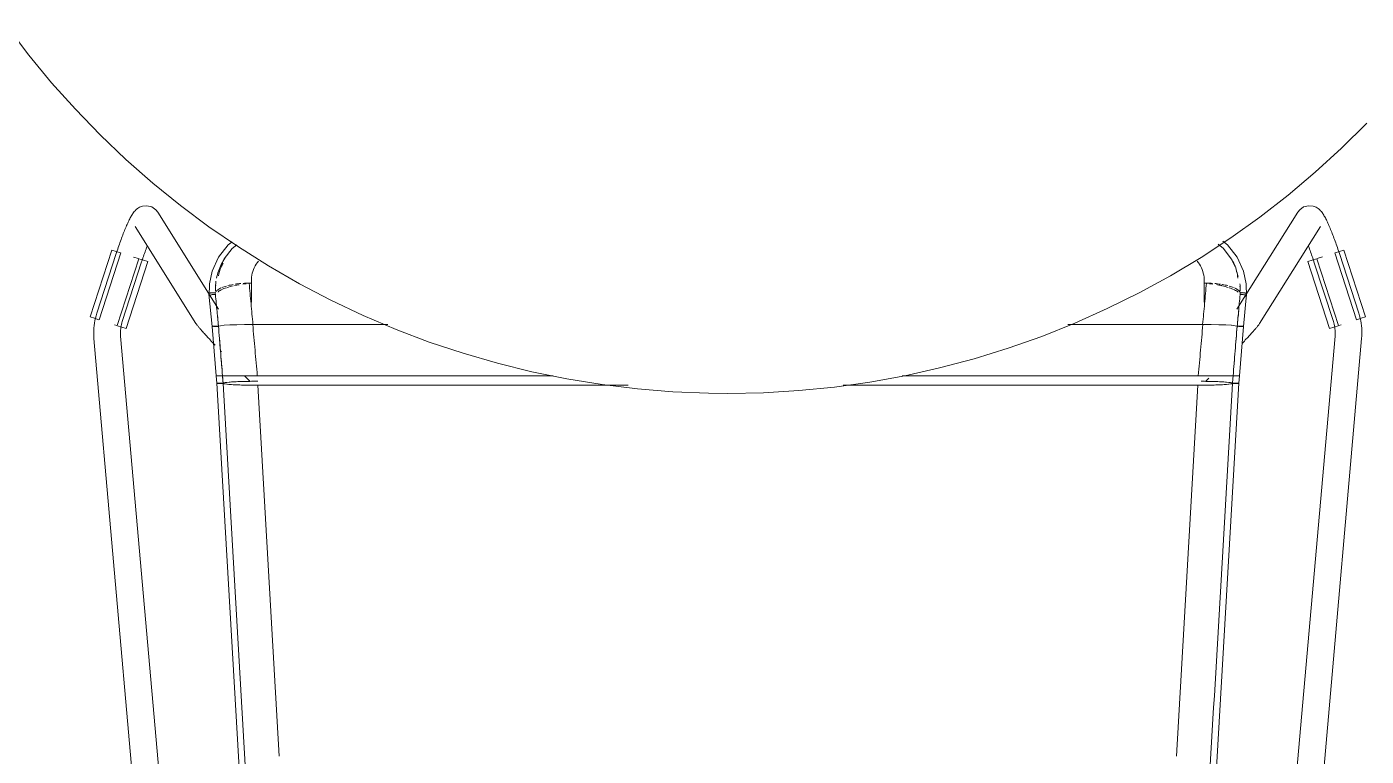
# Model space of a CAD drawing. Header units: millimetres. Extents: x 155927 to 317870, y -36033 to 97293.
# Drawn here: x 159434 to 160035, y 16877 to 17204 of the extents above; entities that cross this region are included whole.
import ezdxf

# ---------------------------------------------------------------- set-up
doc = ezdxf.new("R2010")
doc.units = ezdxf.units.MM
doc.header["$MEASUREMENT"] = 0
doc.layers.add('I-FURN', color=8, linetype='CONTINUOUS', lineweight=9)

msp = doc.modelspace()

# ---------------------------------------------------------------- linework, layer by layer
at = {"layer": 'I-FURN'}
for p, q in [((159425.23, 17204.28), (159434.9, 17191.54)), ((159434.9, 17191.54), (159445.08, 17179.19)), ((159445.08, 17179.19), (159455.74, 17167.26)), ((159455.74, 17167.26), (159466.86, 17155.76)), ((159466.86, 17155.76), (159478.44, 17144.72)), ((160024.2, 17149.75), (160035.57, 17161)), ((160012.38, 17138.96), (160024.2, 17149.75)), ((159478.44, 17144.72), (159490.45, 17134.16)), ((160000.15, 17128.65), (160012.38, 17138.96)), ((159490.45, 17134.16), (159502.88, 17124.08)), ((159987.51, 17118.84), (160000.15, 17128.65)), ((159481.06, 17119.74), (159480.83, 17119.34)), ((159481.31, 17120.13), (159481.06, 17119.74)), ((159481.56, 17120.52), (159481.31, 17120.13)), ((159481.84, 17120.91), (159481.56, 17120.52)), ((159482.15, 17121.31), (159481.84, 17120.91)), ((159482.52, 17121.74), (159482.15, 17121.31)), ((159482.99, 17122.21), (159482.52, 17121.74)), ((159483.61, 17122.73), (159482.99, 17122.21)), ((159484.53, 17123.29), (159483.61, 17122.73)), ((159485.91, 17123.81), (159484.53, 17123.29)), ((159487.88, 17123.99), (159485.91, 17123.81)), ((159490.11, 17123.4), (159487.88, 17123.99)), ((159491.84, 17122.18), (159490.11, 17123.4)), ((159491.84, 17122.18), (159492.73, 17121.05)), ((159520.04, 17077.47), (159492.73, 17121.05)), ((159502.88, 17124.08), (159515.7, 17114.5)), ((160004.52, 17121.05), (159977.22, 17077.47)), ((160005.41, 17122.18), (160004.52, 17121.05)), ((160005.41, 17122.18), (160007.15, 17123.4)), ((160007.15, 17123.4), (160009.37, 17123.99)), ((160009.37, 17123.99), (160011.35, 17123.81)), ((160011.35, 17123.81), (160012.73, 17123.29)), ((160012.73, 17123.29), (160013.64, 17122.73)), ((160013.64, 17122.73), (160014.27, 17122.21)), ((160014.27, 17122.21), (160014.74, 17121.74)), ((160014.74, 17121.74), (160015.1, 17121.31)), ((160015.1, 17121.31), (160015.42, 17120.91)), ((160015.42, 17120.91), (160015.69, 17120.52)), ((160015.69, 17120.52), (160015.95, 17120.13)), ((160015.95, 17120.13), (160016.19, 17119.74)), ((160016.19, 17119.74), (160016.43, 17119.34)), ((159478.25, 17113.92), (159478, 17113.33)), ((159478.49, 17114.5), (159478.25, 17113.92)), ((159478.73, 17115.06), (159478.49, 17114.5)), ((159478.97, 17115.61), (159478.73, 17115.06)), ((159479.21, 17116.14), (159478.97, 17115.61)), ((159479.45, 17116.65), (159479.21, 17116.14)), ((159479.68, 17117.14), (159479.45, 17116.65)), ((159479.91, 17117.61), (159479.68, 17117.14)), ((159480.14, 17118.07), (159479.91, 17117.61)), ((159480.37, 17118.51), (159480.14, 17118.07)), ((159480.6, 17118.93), (159480.37, 17118.51)), ((159480.83, 17119.34), (159480.6, 17118.93)), ((159482.57, 17114.68), (159509.87, 17071.1)), ((159515.7, 17114.5), (159528.89, 17105.45)), ((159974.49, 17109.55), (159987.51, 17118.84)), ((159987.39, 17071.1), (160014.69, 17114.68)), ((160016.43, 17119.34), (160016.66, 17118.93)), ((160016.66, 17118.93), (160016.89, 17118.51)), ((160016.89, 17118.51), (160017.12, 17118.07)), ((160017.12, 17118.07), (160017.35, 17117.61)), ((160017.35, 17117.61), (160017.58, 17117.14)), ((160017.58, 17117.14), (160017.81, 17116.65)), ((160017.81, 17116.65), (160018.04, 17116.14)), ((160018.04, 17116.14), (160018.28, 17115.61)), ((160018.28, 17115.61), (160018.52, 17115.06)), ((160018.52, 17115.06), (160018.77, 17114.5)), ((160018.77, 17114.5), (160019.01, 17113.92)), ((160019.01, 17113.92), (160019.26, 17113.33)), ((159475.98, 17108.07), (159475.72, 17107.36)), ((159476.23, 17108.77), (159475.98, 17108.07)), ((159476.49, 17109.45), (159476.23, 17108.77)), ((159476.74, 17110.13), (159476.49, 17109.45)), ((159476.99, 17110.8), (159476.74, 17110.13)), ((159477.25, 17111.45), (159476.99, 17110.8)), ((159477.5, 17112.09), (159477.25, 17111.45)), ((159477.75, 17112.72), (159477.5, 17112.09)), ((159478, 17113.33), (159477.75, 17112.72)), ((159526.11, 17107.78), (159524.36, 17106.38)), ((159961.1, 17100.78), (159974.49, 17109.55)), ((159970.79, 17108.06), (159972.9, 17106.38)), ((160019.26, 17113.33), (160019.51, 17112.72)), ((160019.51, 17112.72), (160019.76, 17112.09)), ((160019.76, 17112.09), (160020.01, 17111.45)), ((160020.01, 17111.45), (160020.26, 17110.8)), ((160020.26, 17110.8), (160020.52, 17110.13)), ((160020.52, 17110.13), (160020.77, 17109.45)), ((160020.77, 17109.45), (160021.03, 17108.77)), ((160021.03, 17108.77), (160021.28, 17108.07)), ((160021.28, 17108.07), (160021.53, 17107.36)), ((159462.36, 17074.08), (159472.05, 17104.08)), ((159474.08, 17102.53), (159465.36, 17075.71)), ((159466.41, 17072.77), (159476.1, 17102.78)), ((159472.05, 17104.08), (159474.01, 17103.45)), ((159474.01, 17103.45), (159475.98, 17102.82)), ((159474.22, 17102.99), (159474.08, 17102.53)), ((159474.47, 17103.72), (159474.22, 17102.99)), ((159474.72, 17104.46), (159474.47, 17103.72)), ((159474.96, 17105.19), (159474.72, 17104.46)), ((159475.22, 17105.92), (159474.96, 17105.19)), ((159475.47, 17106.65), (159475.22, 17105.92)), ((159475.72, 17107.36), (159475.47, 17106.65)), ((159486.52, 17101.9), (159486.29, 17101.22)), ((159486.75, 17102.57), (159486.52, 17101.9)), ((159486.99, 17103.23), (159486.75, 17102.57)), ((159487.23, 17103.89), (159486.99, 17103.23)), ((159487.46, 17104.54), (159487.23, 17103.89)), ((159487.7, 17105.17), (159487.46, 17104.54)), ((159487.93, 17105.8), (159487.7, 17105.17)), ((159524.36, 17106.38), (159520.02, 17100.85)), ((159526.1, 17104.72), (159522.6, 17100.14)), ((159528.17, 17106.45), (159526.1, 17104.72)), ((159528.89, 17105.45), (159542.43, 17096.93)), ((159968.77, 17106.72), (159971.16, 17104.72)), ((159971.16, 17104.72), (159974.66, 17100.14)), ((159972.9, 17106.38), (159977.23, 17100.85)), ((160009.33, 17105.8), (160009.56, 17105.17)), ((160009.56, 17105.17), (160009.79, 17104.54)), ((160009.79, 17104.54), (160010.03, 17103.89)), ((160010.03, 17103.89), (160010.27, 17103.23)), ((160010.27, 17103.23), (160010.5, 17102.57)), ((160010.5, 17102.57), (160010.74, 17101.9)), ((160010.74, 17101.9), (160010.97, 17101.22)), ((160021.16, 17102.78), (160030.85, 17072.77)), ((160021.28, 17102.82), (160023.25, 17103.45)), ((160021.53, 17107.36), (160021.79, 17106.65)), ((160021.79, 17106.65), (160022.04, 17105.92)), ((160022.04, 17105.92), (160022.29, 17105.19)), ((160022.29, 17105.19), (160022.54, 17104.46)), ((160022.54, 17104.46), (160022.79, 17103.72)), ((160022.79, 17103.72), (160023.03, 17102.99)), ((160023.03, 17102.99), (160023.18, 17102.53)), ((160031.89, 17075.72), (160023.18, 17102.53)), ((160023.25, 17103.45), (160025.2, 17104.08)), ((160025.2, 17104.08), (160034.89, 17074.08)), ((159484.16, 17100.17), (159474.48, 17070.17)), ((159476.78, 17072), (159485.49, 17098.82)), ((159478.52, 17068.86), (159488.21, 17098.87)), ((159484.07, 17100.21), (159481.76, 17100.95)), ((159484.28, 17100.14), (159486.26, 17099.5)), ((159485.6, 17099.15), (159485.49, 17098.82)), ((159485.82, 17099.84), (159485.6, 17099.15)), ((159486.05, 17100.53), (159485.82, 17099.84)), ((159486.29, 17101.22), (159486.05, 17100.53)), ((159486.26, 17099.5), (159488.21, 17098.87)), ((159520.02, 17100.85), (159517.12, 17094.54)), ((159522.6, 17100.14), (159520.69, 17096.46)), ((159542.43, 17096.93), (159556.3, 17088.95)), ((159947.38, 17092.55), (159961.1, 17100.78)), ((159974.66, 17100.14), (159976.57, 17096.46)), ((159977.23, 17100.85), (159980.13, 17094.54)), ((160009.05, 17098.87), (160011, 17099.5)), ((160009.05, 17098.87), (160018.74, 17068.86)), ((160010.97, 17101.22), (160011.2, 17100.53)), ((160011, 17099.5), (160012.97, 17100.14)), ((160011.2, 17100.53), (160011.43, 17099.84)), ((160011.43, 17099.84), (160011.66, 17099.15)), ((160011.66, 17099.15), (160011.77, 17098.82)), ((160011.77, 17098.82), (160020.48, 17072.01)), ((160022.78, 17070.17), (160013.09, 17100.17)), ((160015.67, 17101.01), (160013.19, 17100.21)), ((159517.12, 17094.54), (159515.91, 17088.89)), ((159534.76, 17090.46), (159534.76, 17080.7)), ((159933.34, 17084.88), (159947.38, 17092.55)), ((159962.49, 17080.7), (159962.49, 17090.46)), ((159980.13, 17094.54), (159981.35, 17088.89)), ((159517.12, 17069.83), (159515.7, 17084.32)), ((159515.91, 17088.89), (159515.82, 17083.43)), ((159533.77, 17089.21), (159534.82, 17089.21)), ((159556.3, 17088.95), (159570.48, 17081.54)), ((159919, 17077.78), (159933.34, 17084.88)), ((159962.44, 17089.21), (159963.49, 17089.21)), ((159980.14, 17069.83), (159981.56, 17084.32)), ((159981.35, 17088.89), (159981.44, 17083.43)), ((159570.48, 17081.54), (159584.94, 17074.71)), ((159904.4, 17071.26), (159919, 17077.78)), ((159464.32, 17073.45), (159462.36, 17074.08)), ((159464.5, 17072.4), (159464.3, 17071.27)), ((159466.29, 17072.81), (159464.32, 17073.45)), ((159464.74, 17073.51), (159464.5, 17072.4)), ((159465.03, 17074.62), (159464.74, 17073.51)), ((159465.36, 17075.71), (159465.03, 17074.62)), ((159476.41, 17070.71), (159476.58, 17071.35)), ((159476.58, 17071.35), (159476.77, 17071.98)), ((159476.77, 17071.98), (159476.78, 17072)), ((159584.94, 17074.71), (159599.67, 17068.45)), ((160020.48, 17072.01), (160020.67, 17071.38)), ((160020.67, 17071.38), (160020.84, 17070.74)), ((160032.94, 17073.45), (160030.97, 17072.81)), ((160031.91, 17075.67), (160031.89, 17075.72)), ((160032.24, 17074.58), (160031.91, 17075.67)), ((160032.52, 17073.47), (160032.24, 17074.58)), ((160032.76, 17072.35), (160032.52, 17073.47)), ((160032.96, 17071.23), (160032.76, 17072.35)), ((160034.89, 17074.08), (160032.94, 17073.45)), ((159463.98, 17067.86), (159463.97, 17066.72)), ((159463.97, 17066.72), (159464, 17065.58)), ((159464.04, 17069), (159463.98, 17067.86)), ((159464, 17065.58), (159464.07, 17064.44)), ((159464.15, 17070.14), (159464.04, 17069)), ((159464.3, 17071.27), (159464.15, 17070.14)), ((159474.38, 17070.2), (159473.22, 17070.58)), ((159476.57, 17069.49), (159474.59, 17070.13)), ((159475.97, 17066.77), (159475.98, 17067.43)), ((159475.99, 17066.11), (159475.97, 17066.77)), ((159475.98, 17067.43), (159476.01, 17068.09)), ((159476.03, 17065.44), (159475.99, 17066.11)), ((159476.01, 17068.09), (159476.07, 17068.75)), ((159513.31, 16641.1), (159476.03, 17065.45)), ((159476.07, 17068.75), (159476.16, 17069.41)), ((159476.16, 17069.41), (159476.27, 17070.06)), ((159476.27, 17070.06), (159476.41, 17070.71)), ((159478.52, 17068.86), (159476.57, 17069.49)), ((159509.87, 17071.1), (159510.09, 17070.77)), ((159510.09, 17070.77), (159510.27, 17070.52)), ((159510.27, 17070.52), (159510.44, 17070.29)), ((159510.44, 17070.29), (159510.62, 17070.07)), ((159510.62, 17070.07), (159510.8, 17069.84)), ((159510.8, 17069.84), (159510.99, 17069.61)), ((159510.99, 17069.61), (159511.19, 17069.37)), ((159511.19, 17069.37), (159511.4, 17069.12)), ((159511.4, 17069.12), (159511.63, 17068.85)), ((159511.63, 17068.85), (159511.87, 17068.57)), ((159511.87, 17068.57), (159512.13, 17068.28)), ((159512.13, 17068.28), (159512.41, 17067.97)), ((159512.41, 17067.97), (159512.69, 17067.65)), ((159512.69, 17067.65), (159512.99, 17067.31)), ((159512.99, 17067.31), (159513.31, 17066.96)), ((159513.31, 17066.96), (159513.64, 17066.6)), ((159513.64, 17066.6), (159513.98, 17066.22)), ((159513.98, 17066.22), (159514.34, 17065.83)), ((159514.34, 17065.83), (159514.71, 17065.43)), ((159514.71, 17065.43), (159515.09, 17065.01)), ((159517.12, 17069.83), (159517.19, 17069.86)), ((159517.19, 17069.86), (159517.12, 17069.83)), ((159518.95, 17047.63), (159517.12, 17069.83)), ((159517.12, 17069.83), (159517.18, 17069.81)), ((159517.19, 17069.81), (159517.12, 17069.83)), ((159517.18, 17069.81), (159517.37, 17069.78)), ((159517.38, 17069.88), (159517.19, 17069.86)), ((159517.38, 17069.78), (159517.19, 17069.81)), ((159517.37, 17069.78), (159517.66, 17069.76)), ((159517.67, 17069.9), (159517.38, 17069.88)), ((159517.38, 17069.88), (159517.68, 17069.9)), ((159517.67, 17069.76), (159517.38, 17069.78)), ((159518.06, 17069.92), (159517.67, 17069.9)), ((159517.68, 17069.9), (159518.06, 17069.92)), ((159518.05, 17069.74), (159518.5, 17069.73)), ((159518.5, 17069.73), (159518.05, 17069.74)), ((159518.51, 17069.93), (159518.06, 17069.92)), ((159518.06, 17069.92), (159518.52, 17069.93)), ((159518.5, 17069.73), (159518.99, 17069.73)), ((159518.99, 17069.73), (159518.5, 17069.73)), ((159519, 17069.93), (159518.51, 17069.93)), ((159518.52, 17069.93), (159519.01, 17069.93)), ((159518.99, 17069.73), (159519.35, 17069.73)), ((159519.35, 17069.73), (159518.99, 17069.73)), ((159519.5, 17069.93), (159519, 17069.93)), ((159519.01, 17069.93), (159519.5, 17069.93)), ((159519.49, 17069.73), (159519.96, 17069.74)), ((159519.96, 17069.74), (159519.49, 17069.73)), ((159519.97, 17069.92), (159519.5, 17069.93)), ((159519.5, 17069.93), (159519.97, 17069.92)), ((159519.97, 17069.92), (159520.86, 17070.12)), ((159520.86, 17070.12), (159519.97, 17069.92)), ((159522.6, 17070.3), (159520.86, 17070.12)), ((159520.86, 17070.12), (159522.58, 17070.29)), ((159525.08, 17070.45), (159522.6, 17070.3)), ((159522.6, 17070.29), (159525.03, 17070.44)), ((159525.07, 17070.45), (159528.11, 17070.56)), ((159528.18, 17070.56), (159525.08, 17070.45)), ((159528.17, 17070.56), (159531.61, 17070.63)), ((159531.61, 17070.63), (159528.18, 17070.56)), ((159535.47, 17070.66), (159531.71, 17070.64)), ((159531.71, 17070.63), (159535.35, 17070.66)), ((159596.02, 17070.66), (159535.47, 17070.66)), ((159535.47, 17070.66), (159596.02, 17070.66)), ((159599.67, 17068.45), (159614.63, 17062.79)), ((159874.45, 17059.99), (159889.54, 17065.32)), ((159889.54, 17065.32), (159904.4, 17071.26)), ((159961.79, 17070.66), (159901.3, 17070.66)), ((159901.3, 17070.66), (159961.79, 17070.66)), ((159965.55, 17070.64), (159961.79, 17070.66)), ((159961.91, 17070.66), (159965.55, 17070.63)), ((159965.64, 17070.63), (159969.08, 17070.56)), ((159969.08, 17070.56), (159965.65, 17070.63)), ((159972.18, 17070.45), (159969.08, 17070.56)), ((159969.15, 17070.56), (159972.18, 17070.45)), ((159974.66, 17070.3), (159972.18, 17070.45)), ((159972.22, 17070.44), (159974.66, 17070.29)), ((159976.4, 17070.12), (159974.66, 17070.3)), ((159974.68, 17070.29), (159976.4, 17070.12)), ((159976.4, 17070.12), (159977.28, 17069.92)), ((159977.29, 17069.92), (159976.4, 17070.12)), ((159977.28, 17069.92), (159977.75, 17069.93)), ((159977.76, 17069.93), (159977.29, 17069.92)), ((159977.3, 17069.74), (159977.77, 17069.73)), ((159977.77, 17069.73), (159977.3, 17069.74)), ((159977.75, 17069.93), (159978.25, 17069.93)), ((159978.25, 17069.93), (159977.76, 17069.93)), ((159978.75, 17069.93), (159978.25, 17069.93)), ((159978.25, 17069.93), (159978.74, 17069.93)), ((159978.27, 17069.73), (159978.76, 17069.73)), ((159978.76, 17069.73), (159978.27, 17069.73)), ((159978.31, 17047.63), (159980.13, 17069.83)), ((159978.74, 17069.93), (159979.19, 17069.92)), ((159979.2, 17069.92), (159978.75, 17069.93)), ((159978.76, 17069.73), (159979.21, 17069.74)), ((159979.21, 17069.74), (159978.76, 17069.73)), ((159979.19, 17069.92), (159979.58, 17069.9)), ((159979.58, 17069.9), (159979.2, 17069.92)), ((159979.21, 17069.74), (159979.59, 17069.76)), ((159979.59, 17069.76), (159979.21, 17069.74)), ((159979.88, 17069.88), (159979.58, 17069.9)), ((159979.58, 17069.9), (159979.87, 17069.88)), ((159979.59, 17069.76), (159979.88, 17069.78)), ((159979.88, 17069.78), (159979.59, 17069.76)), ((159980.07, 17069.86), (159979.88, 17069.88)), ((159979.88, 17069.78), (159980.07, 17069.81)), ((159980.07, 17069.81), (159979.88, 17069.78)), ((159980.06, 17069.86), (159980.13, 17069.83)), ((159980.14, 17069.83), (159980.07, 17069.86)), ((159980.07, 17069.81), (159980.14, 17069.83)), ((159980.13, 17069.83), (159980.07, 17069.81)), ((159982.55, 17065.43), (159982.17, 17065.01)), ((159982.92, 17065.83), (159982.55, 17065.43)), ((159983.27, 17066.22), (159982.92, 17065.83)), ((159983.62, 17066.6), (159983.27, 17066.22)), ((159983.95, 17066.96), (159983.62, 17066.6)), ((160021.22, 17065.45), (159983.93, 16640.94)), ((159984.26, 17067.31), (159983.95, 17066.96)), ((159984.56, 17067.65), (159984.26, 17067.31)), ((159984.85, 17067.97), (159984.56, 17067.65)), ((159985.12, 17068.28), (159984.85, 17067.97)), ((159985.38, 17068.57), (159985.12, 17068.28)), ((159985.62, 17068.85), (159985.38, 17068.57)), ((159985.85, 17069.12), (159985.62, 17068.85)), ((159986.07, 17069.37), (159985.85, 17069.12)), ((159986.27, 17069.61), (159986.07, 17069.37)), ((159986.46, 17069.84), (159986.27, 17069.61)), ((159986.64, 17070.07), (159986.46, 17069.84)), ((159986.81, 17070.29), (159986.64, 17070.07)), ((159986.99, 17070.52), (159986.81, 17070.29)), ((159987.17, 17070.77), (159986.99, 17070.52)), ((159987.39, 17071.1), (159987.17, 17070.77)), ((160020.69, 17069.49), (160018.74, 17068.86)), ((160022.66, 17070.13), (160020.69, 17069.49)), ((160020.84, 17070.74), (160020.98, 17070.09)), ((160020.98, 17070.09), (160021.09, 17069.44)), ((160021.09, 17069.44), (160021.18, 17068.78)), ((160021.18, 17068.78), (160021.24, 17068.12)), ((160021.27, 17066.14), (160021.23, 17065.47)), ((160021.23, 17065.47), (160021.23, 17065.44)), ((160021.24, 17068.12), (160021.28, 17067.46)), ((160021.29, 17066.8), (160021.27, 17066.14)), ((160021.28, 17067.46), (160021.29, 17066.8)), ((160024.04, 17070.58), (160022.88, 17070.2)), ((160033.11, 17070.1), (160032.96, 17071.23)), ((160033.21, 17068.96), (160033.11, 17070.1)), ((160033.18, 17064.39), (160033.26, 17065.53)), ((160033.27, 17067.82), (160033.21, 17068.96)), ((160033.26, 17065.53), (160033.29, 17066.68)), ((160033.29, 17066.68), (160033.27, 17067.82)), ((159464.07, 17064.44), (159464.08, 17064.39)), ((159464.08, 17064.4), (159503.03, 16621.07)), ((159515.09, 17065.01), (159515.48, 17064.59)), ((159515.48, 17064.59), (159515.88, 17064.15)), ((159515.88, 17064.15), (159516.29, 17063.71)), ((159516.29, 17063.71), (159516.72, 17063.25)), ((159516.72, 17063.25), (159517.15, 17062.79)), ((159517.15, 17062.79), (159517.59, 17062.32)), ((159517.59, 17062.32), (159518.04, 17061.84)), ((159518.04, 17061.84), (159518.49, 17061.36)), ((159614.63, 17062.79), (159629.81, 17057.74)), ((159859.17, 17055.26), (159874.45, 17059.99)), ((159980.11, 17062.79), (159979.67, 17062.32)), ((159980.54, 17063.25), (159980.11, 17062.79)), ((159980.96, 17063.71), (159980.54, 17063.25)), ((159981.37, 17064.15), (159980.96, 17063.71)), ((159981.78, 17064.59), (159981.37, 17064.15)), ((159982.17, 17065.01), (159981.78, 17064.59)), ((159994.23, 16621.07), (160033.18, 17064.4)), ((159520.85, 17058.87), (159521.34, 17058.37)), ((159629.81, 17057.74), (159645.18, 17053.29)), ((159645.18, 17053.29), (159660.71, 17049.46)), ((159843.71, 17051.15), (159859.17, 17055.26)), ((159518.95, 17047.63), (159519.22, 17044.27)), ((159519.02, 17047.63), (159518.95, 17047.63)), ((159518.95, 17047.63), (159519.02, 17047.63)), ((159519.01, 17047.63), (159518.95, 17047.63)), ((159518.95, 17047.63), (159519.01, 17047.63)), ((159519.2, 17047.63), (159519.01, 17047.63)), ((159519.01, 17047.63), (159519.2, 17047.63)), ((159519.21, 17047.63), (159519.02, 17047.63)), ((159519.02, 17047.63), (159519.21, 17047.63)), ((159519.33, 17047.63), (159519.2, 17047.63)), ((159519.2, 17047.63), (159519.33, 17047.63)), ((159519.33, 17047.63), (159519.21, 17047.63)), ((159519.21, 17047.63), (159519.33, 17047.63)), ((159519.88, 17047.64), (159519.49, 17047.64)), ((159519.5, 17047.64), (159519.88, 17047.64)), ((159519.89, 17047.62), (159519.5, 17047.62)), ((159519.5, 17047.62), (159519.88, 17047.62)), ((159519.88, 17047.64), (159520.33, 17047.64)), ((159520.33, 17047.64), (159519.88, 17047.64)), ((159519.88, 17047.62), (159520.33, 17047.62)), ((159520.34, 17047.62), (159519.89, 17047.62)), ((159520.33, 17047.64), (159520.82, 17047.64)), ((159520.82, 17047.64), (159520.33, 17047.64)), ((159520.33, 17047.62), (159520.83, 17047.62)), ((159520.83, 17047.62), (159520.34, 17047.62)), ((159520.82, 17047.64), (159521.32, 17047.64)), ((159521.32, 17047.64), (159520.82, 17047.64)), ((159521.32, 17047.62), (159520.83, 17047.62)), ((159520.83, 17047.62), (159521.32, 17047.62)), ((159521.32, 17047.64), (159521.79, 17047.64)), ((159521.79, 17047.64), (159521.32, 17047.64)), ((159521.79, 17047.62), (159521.32, 17047.62)), ((159521.32, 17047.62), (159521.79, 17047.62)), ((159521.79, 17047.64), (159522.68, 17047.65)), ((159522.67, 17047.65), (159521.79, 17047.64)), ((159524.42, 17047.67), (159522.67, 17047.65)), ((159522.68, 17047.65), (159524.42, 17047.67)), ((159524.44, 17047.59), (159522.69, 17047.61)), ((159522.69, 17047.61), (159524.44, 17047.59)), ((159526.92, 17047.68), (159524.42, 17047.67)), ((159524.43, 17047.67), (159526.92, 17047.68)), ((159526.94, 17047.58), (159524.44, 17047.59)), ((159524.44, 17047.59), (159526.94, 17047.58)), ((159530.06, 17047.69), (159526.92, 17047.68)), ((159526.93, 17047.68), (159530.06, 17047.69)), ((159530.06, 17047.69), (159533.62, 17047.69)), ((159533.62, 17047.69), (159530.06, 17047.69)), ((159530.06, 17047.57), (159533.62, 17047.57)), ((159533.62, 17047.57), (159530.07, 17047.57)), ((159531.62, 17047.69), (159534.19, 17045.02)), ((159537.41, 17047.69), (159533.62, 17047.69)), ((159533.63, 17047.69), (159537.41, 17047.69)), ((159537.41, 17047.69), (159670.24, 17047.69)), ((159670.24, 17047.69), (159537.41, 17047.69)), ((159660.71, 17049.46), (159676.39, 17046.26)), ((159812.36, 17044.79), (159828.1, 17047.65)), ((159826.85, 17047.69), (159959.84, 17047.69)), ((159959.84, 17047.69), (159826.85, 17047.69)), ((159828.1, 17047.65), (159843.71, 17051.15)), ((159959.84, 17047.69), (159963.63, 17047.69)), ((159963.63, 17047.69), (159959.84, 17047.69)), ((159963.63, 17047.57), (159959.86, 17047.57)), ((159959.86, 17047.57), (159963.64, 17047.57)), ((159963.63, 17047.69), (159967.2, 17047.69)), ((159967.2, 17047.69), (159963.63, 17047.69)), ((159970.31, 17047.58), (159967.19, 17047.57)), ((159967.19, 17047.57), (159970.32, 17047.58)), ((159967.2, 17047.69), (159970.33, 17047.68)), ((159970.33, 17047.68), (159967.2, 17047.69)), ((159972.81, 17047.59), (159970.31, 17047.58)), ((159970.32, 17047.58), (159972.82, 17047.59)), ((159970.44, 17047.68), (159972.83, 17047.67)), ((159972.84, 17047.67), (159970.44, 17047.68)), ((159974.56, 17047.61), (159972.81, 17047.59)), ((159972.82, 17047.59), (159974.57, 17047.61)), ((159972.84, 17047.67), (159974.58, 17047.65)), ((159974.58, 17047.65), (159972.84, 17047.67)), ((159974.58, 17047.65), (159975.47, 17047.64)), ((159975.47, 17047.64), (159974.58, 17047.65)), ((159975.93, 17047.62), (159975.46, 17047.62)), ((159975.46, 17047.62), (159975.93, 17047.62)), ((159975.47, 17047.64), (159975.94, 17047.64)), ((159975.94, 17047.64), (159975.47, 17047.64)), ((159976.43, 17047.62), (159975.93, 17047.62)), ((159975.93, 17047.62), (159976.43, 17047.62)), ((159975.94, 17047.64), (159976.43, 17047.64)), ((159976.44, 17047.64), (159975.94, 17047.64)), ((159976.43, 17047.64), (159976.93, 17047.64)), ((159976.92, 17047.62), (159976.43, 17047.62)), ((159976.43, 17047.62), (159976.92, 17047.62)), ((159976.93, 17047.64), (159976.44, 17047.64)), ((159977.37, 17047.62), (159976.92, 17047.62)), ((159976.92, 17047.62), (159977.37, 17047.62)), ((159976.93, 17047.64), (159977.38, 17047.64)), ((159977.38, 17047.64), (159976.93, 17047.64)), ((159977.75, 17047.62), (159977.37, 17047.62)), ((159977.37, 17047.62), (159977.76, 17047.62)), ((159977.38, 17047.64), (159977.76, 17047.64)), ((159977.76, 17047.64), (159977.38, 17047.64)), ((159977.76, 17047.64), (159978.05, 17047.63)), ((159978.06, 17047.63), (159977.76, 17047.64)), ((159978.3, 17047.63), (159978.04, 17044.27)), ((159978.24, 17047.63), (159978.3, 17047.63)), ((159978.3, 17047.63), (159978.24, 17047.63)), ((159978.24, 17047.63), (159978.31, 17047.63)), ((159978.31, 17047.63), (159978.24, 17047.63)), ((159519.29, 17044.3), (159519.22, 17044.27)), ((159538.51, 16712.36), (159519.22, 17044.27)), ((159519.22, 17044.27), (159519.29, 17044.24)), ((159519.48, 17044.33), (159519.29, 17044.3)), ((159519.29, 17044.24), (159519.48, 17044.22)), ((159519.78, 17044.35), (159519.48, 17044.33)), ((159519.48, 17044.22), (159519.77, 17044.19)), ((159519.77, 17044.19), (159520.15, 17044.18)), ((159520.16, 17044.37), (159519.78, 17044.35)), ((159520.15, 17044.18), (159520.6, 17044.17)), ((159520.61, 17044.38), (159520.16, 17044.37)), ((159520.6, 17044.17), (159521.09, 17044.16)), ((159521.1, 17044.38), (159520.61, 17044.38)), ((159521.09, 17044.16), (159521.59, 17044.16)), ((159521.6, 17044.38), (159521.1, 17044.38)), ((159521.59, 17044.16), (159522.06, 17044.17)), ((159522.07, 17044.37), (159521.6, 17044.38)), ((159522.06, 17044.17), (159522.95, 17043.96)), ((159522.97, 17044.58), (159522.07, 17044.37)), ((159522.95, 17043.96), (159524.7, 17043.77)), ((159524.72, 17044.77), (159522.97, 17044.58)), ((159524.7, 17043.77), (159527.2, 17043.6)), ((159527.21, 17044.94), (159524.72, 17044.77)), ((159527.2, 17043.6), (159530.33, 17043.48)), ((159530.33, 17045.06), (159527.21, 17044.94)), ((159533.88, 17045.14), (159530.33, 17045.06)), ((159530.33, 17043.48), (159533.89, 17043.4)), ((159537.57, 17045.17), (159533.88, 17045.14)), ((159533.89, 17043.4), (159537.68, 17043.38)), ((159537.68, 17043.38), (159703.95, 17043.38)), ((159703.95, 17043.38), (159537.68, 17043.38)), ((159676.39, 17046.26), (159692.18, 17043.68)), ((159692.18, 17043.68), (159708.06, 17041.74)), ((159708.06, 17041.74), (159724.01, 17040.44)), ((159780.59, 17040.96), (159796.51, 17042.56)), ((159796.51, 17042.56), (159812.36, 17044.79)), ((159800.48, 17043.38), (159959.58, 17043.38)), ((159959.58, 17043.38), (159800.48, 17043.38)), ((159958.75, 16712.36), (159978.03, 17044.27)), ((159959.58, 17043.38), (159963.36, 17043.4)), ((159963.37, 17045.14), (159961.12, 17045.16)), ((159963.07, 17045.02), (159964.54, 17046.55)), ((159963.36, 17043.4), (159966.93, 17043.48)), ((159966.92, 17045.06), (159963.37, 17045.14)), ((159970.04, 17044.94), (159966.92, 17045.06)), ((159966.93, 17043.48), (159970.06, 17043.6)), ((159972.54, 17044.77), (159970.04, 17044.94)), ((159970.06, 17043.6), (159972.56, 17043.77)), ((159974.29, 17044.58), (159972.54, 17044.77)), ((159972.56, 17043.77), (159974.31, 17043.96)), ((159975.19, 17044.37), (159974.29, 17044.58)), ((159974.31, 17043.96), (159975.2, 17044.17)), ((159975.66, 17044.38), (159975.19, 17044.37)), ((159975.2, 17044.17), (159975.67, 17044.16)), ((159976.16, 17044.38), (159975.66, 17044.38)), ((159975.67, 17044.16), (159976.16, 17044.16)), ((159976.65, 17044.38), (159976.16, 17044.38)), ((159976.16, 17044.16), (159976.65, 17044.17)), ((159977.1, 17044.37), (159976.65, 17044.38)), ((159976.65, 17044.17), (159977.11, 17044.18)), ((159977.48, 17044.35), (159977.1, 17044.37)), ((159977.11, 17044.18), (159977.49, 17044.19)), ((159977.78, 17044.33), (159977.48, 17044.35)), ((159977.49, 17044.19), (159977.78, 17044.22)), ((159977.96, 17044.3), (159977.78, 17044.33)), ((159977.78, 17044.22), (159977.97, 17044.24)), ((159978.03, 17044.27), (159977.96, 17044.3)), ((159977.97, 17044.24), (159978.03, 17044.27)), ((159724.01, 17040.44), (159739.99, 17039.77)), ((159739.99, 17039.77), (159748.63, 17039.68)), ((159748.63, 17039.68), (159764.62, 17040)), ((159764.62, 17040), (159780.59, 17040.96))]:
    msp.add_line(p, q, dxfattribs=at)
for points, knots in [([(159519.11, 17091.45), (159519.55, 17093.57), (159520.56, 17096.65), (159522.2, 17099.42), (159522.79, 17100.28)], [0.1763318, 0.1763318, 0.1763318, 0.1763318, 0.3333333, 0.408557, 0.408557, 0.408557, 0.408557]), ([(159522.07, 17098.22), (159521.73, 17097.63), (159520.7, 17095.78), (159520.21, 17093.8), (159519.98, 17092.43)], [0.6175454, 0.6175454, 0.6175454, 0.6175454, 0.6666667, 0.7702374, 0.7702374, 0.7702374, 0.7702374]), ([(159534.82, 17089.21), (159534.6, 17091.6), (159535.23, 17095.2), (159537.16, 17098.2), (159537.93, 17099.1)], [0, 0, 0, 0, 0.3333333, 0.5, 0.5, 0.5, 0.5]), ([(159959.33, 17099.1), (159960.09, 17098.2), (159962.02, 17095.2), (159962.65, 17091.6), (159962.44, 17089.21)], [0.5, 0.5, 0.5, 0.5, 0.6666667, 1, 1, 1, 1]), ([(159974.65, 17100.12), (159975.17, 17099.3), (159976.75, 17096.58), (159977.35, 17093.59), (159977.63, 17091.49)], [-0.4024189, -0.4024189, -0.4024189, -0.4024189, -0.3333333, -0.1789981, -0.1789981, -0.1789981, -0.1789981]), ([(159515.75, 17084.47), (159515.76, 17084.49), (159515.81, 17084.54), (159515.91, 17084.61), (159516, 17084.66), (159516.04, 17084.68)], [0.55555556, 0.55555556, 0.55555556, 0.55555556, 0.58333333, 0.61805556, 0.64688124, 0.64688124, 0.64688124, 0.64688124]), ([(159518.64, 17084.15), (159518.41, 17084.16), (159517.93, 17084.15), (159517.18, 17084.06), (159516.51, 17083.91), (159516.08, 17083.74), (159515.92, 17083.62), (159515.88, 17083.57)], [-1, -1, -1, -1, -0.90625, -0.8125, -0.71875, -0.625, -0.5625, -0.5625, -0.5625, -0.5625]), ([(159516.13, 17084.72), (159516.22, 17084.75), (159516.46, 17084.83), (159516.83, 17084.89), (159517.18, 17084.93), (159517.56, 17084.95), (159518, 17084.94), (159518.36, 17084.9), (159518.53, 17084.88)], [0.6666667, 0.6666667, 0.6666667, 0.6666667, 0.7222222, 0.7916667, 0.8263889, 0.8611111, 0.9305556, 1, 1, 1, 1]), ([(159970.46, 17088.05), (159970.31, 17088.08), (159969.52, 17088.25), (159968.7, 17088.42), (159968.02, 17088.55)], [-0.3546269, -0.3546269, -0.3546269, -0.3546269, -0.3333333, -0.2414396, -0.2414396, -0.2414396, -0.2414396]), ([(159970.44, 17088.65), (159970.52, 17088.64), (159971.45, 17088.48), (159972.34, 17088.3), (159973.08, 17088.11)], [0.3207008, 0.3207008, 0.3207008, 0.3207008, 0.3333333, 0.4604968, 0.4604968, 0.4604968, 0.4604968]), ([(159978.72, 17084.88), (159978.86, 17084.9), (159979.15, 17084.93), (159979.57, 17084.95), (159979.95, 17084.94), (159980.24, 17084.91), (159980.51, 17084.88), (159980.76, 17084.83), (159980.98, 17084.77), (159981.08, 17084.73), (159981.13, 17084.72)], [0, 0, 0, 0, 0.0555556, 0.1111111, 0.1666667, 0.1944444, 0.2222222, 0.2777778, 0.3055556, 0.3333333, 0.3333333, 0.3333333, 0.3333333]), ([(159981.22, 17084.68), (159981.27, 17084.65), (159981.39, 17084.59), (159981.48, 17084.52), (159981.51, 17084.47)], [0.35311221, 0.35311221, 0.35311221, 0.35311221, 0.38888889, 0.44444444, 0.44444444, 0.44444444, 0.44444444]), ([(159519.22, 17044.27), (159519.22, 17044.29), (159519.36, 17044.32), (159519.76, 17044.35), (159520.14, 17044.37), (159520.6, 17044.38), (159521.1, 17044.38), (159521.6, 17044.38), (159521.92, 17044.37), (159522.06, 17044.37)], [-0.5, -0.5, -0.5, -0.5, -0.375, -0.3125, -0.25, -0.1875, -0.125, -0.0625, 0, 0, 0, 0]), ([(159522.06, 17044.17), (159521.83, 17044.17), (159521.34, 17044.16), (159520.71, 17044.16), (159520.25, 17044.17), (159519.83, 17044.19), (159519.38, 17044.22), (159519.22, 17044.25), (159519.22, 17044.27)], [-1, -1, -1, -1, -0.90625, -0.8125, -0.765625, -0.71875, -0.625, -0.501507, -0.501507, -0.501507, -0.501507]), ([(159522.06, 17044.37), (159522.35, 17044.51), (159523.75, 17044.72), (159527.1, 17044.94), (159530.25, 17045.07), (159533.81, 17045.15), (159536.32, 17045.16), (159537.57, 17045.17)], [-1, -1, -1, -1, -0.6666667, -0.5, -0.3333333, -0.1666667, -0.003964, -0.003964, -0.003964, -0.003964]), ([(159537.68, 17043.38), (159536.4, 17043.38), (159533.85, 17043.4), (159530.25, 17043.47), (159527.08, 17043.6), (159523.72, 17043.82), (159522.33, 17044.03), (159522.06, 17044.17)], [-1, -1, -1, -1, -0.833333, -0.666667, -0.5, -0.333333, 0, 0, 0, 0]), ([(159975.2, 17044.17), (159974.92, 17044.03), (159973.53, 17043.82), (159970.18, 17043.6), (159967.01, 17043.47), (159963.4, 17043.4), (159960.86, 17043.38), (159959.58, 17043.38)], [-1, -1, -1, -1, -0.666667, -0.5, -0.333333, -0.166667, 0, 0, 0, 0]), ([(159961.12, 17045.16), (159963.14, 17045.15), (159966.37, 17045.09), (159970.16, 17044.94), (159973.51, 17044.72), (159974.9, 17044.51), (159975.19, 17044.37)], [-0.9335619, -0.9335619, -0.9335619, -0.9335619, -0.6666667, -0.5, -0.3333333, 0, 0, 0, 0]), ([(159978.04, 17044.27), (159978.04, 17044.25), (159977.9, 17044.22), (159977.51, 17044.19), (159977.12, 17044.18), (159976.67, 17044.16), (159976.17, 17044.16), (159975.67, 17044.16), (159975.35, 17044.17), (159975.2, 17044.17)], [-0.498493, -0.498493, -0.498493, -0.498493, -0.375, -0.3125, -0.25, -0.1875, -0.125, -0.0625, 0, 0, 0, 0])]:
    msp.add_open_spline(points, degree=3, knots=knots, dxfattribs=at)
for points in [[(159518.57, 17086.42), (159518.58, 17087.68), (159518.68, 17088.93), (159518.86, 17090.17)], [(159534.82, 17089.21), (159534.77, 17089.72), (159534.75, 17090.23), (159534.76, 17090.74)], [(159962.49, 17090.73), (159962.5, 17090.23), (159962.48, 17089.72), (159962.44, 17089.21)], [(159977.75, 17092.13), (159977.55, 17092.85), (159977.32, 17093.57), (159977.05, 17094.28)], [(159518.53, 17084.88), (159518.67, 17085.25), (159518.93, 17085.61), (159519.32, 17085.95)], [(159519.97, 17069.92), (159519.73, 17072.45), (159519.25, 17077.48), (159518.77, 17082.44), (159518.53, 17084.88)], [(159518.76, 17088.39), (159518.66, 17087.5), (159518.64, 17086.61), (159518.64, 17085.7)], [(159519.39, 17086.01), (159519.82, 17086.37), (159520.39, 17086.72), (159521.08, 17087.05)], [(159521.12, 17086.19), (159520.48, 17085.88), (159520.09, 17085.56), (159519.76, 17085.24)], [(159523.54, 17087.16), (159522.73, 17086.89), (159521.92, 17086.6), (159521.36, 17086.31)], [(159521.53, 17087.25), (159522.12, 17087.49), (159522.78, 17087.73), (159523.52, 17087.93)], [(159526.58, 17088), (159525.66, 17087.78), (159524.72, 17087.55), (159523.87, 17087.3)], [(159524.19, 17088.11), (159524.93, 17088.3), (159525.73, 17088.46), (159526.57, 17088.61)], [(159529.25, 17088.53), (159528.56, 17088.42), (159527.91, 17088.28), (159527.24, 17088.15)], [(159527.42, 17088.75), (159528.27, 17088.87), (159529.14, 17088.99), (159530.06, 17089.05)], [(159532.36, 17088.98), (159531.88, 17088.92), (159531.41, 17088.86), (159530.95, 17088.79)], [(159530.99, 17089.11), (159531.9, 17089.17), (159532.82, 17089.2), (159533.77, 17089.21)], [(159535.47, 17070.66), (159535.16, 17073.8), (159534.57, 17080.04), (159534.03, 17086.19), (159533.77, 17089.21)], [(159961.79, 17070.66), (159962.09, 17073.8), (159962.68, 17080.04), (159963.23, 17086.19), (159963.49, 17089.21)], [(159963.49, 17089.21), (159964.44, 17089.2), (159965.37, 17089.17), (159966.28, 17089.11)], [(159966.32, 17088.8), (159965.85, 17088.86), (159965.37, 17088.92), (159964.9, 17088.96)], [(159967.21, 17089.05), (159968.11, 17088.97), (159968.99, 17088.87), (159969.84, 17088.74)], [(159973.27, 17087.3), (159972.47, 17087.55), (159971.59, 17087.78), (159970.67, 17087.99)], [(159975.89, 17086.31), (159975.26, 17086.6), (159974.52, 17086.88), (159973.7, 17087.14)], [(159973.74, 17087.93), (159974.47, 17087.72), (159975.11, 17087.49), (159975.71, 17087.24)], [(159977.71, 17085.23), (159977.3, 17085.56), (159976.78, 17085.88), (159976.14, 17086.19)], [(159976.17, 17087.05), (159976.87, 17086.72), (159978.01, 17086.02), (159978.58, 17085.27), (159978.72, 17084.88)], [(159977.29, 17069.92), (159977.53, 17072.45), (159978, 17077.48), (159978.48, 17082.44), (159978.72, 17084.88)], [(159978.54, 17088.87), (159978.63, 17088.06), (159978.64, 17087.24), (159978.64, 17086.41)], [(159978.68, 17085.71), (159978.67, 17086.36), (159978.63, 17087.01), (159978.57, 17087.66)], [(159981.37, 17083.57), (159981.33, 17083.62), (159981.21, 17083.71), (159980.91, 17083.85), (159980.53, 17083.96), (159980.07, 17084.06), (159979.58, 17084.12), (159979.08, 17084.15), (159978.77, 17084.15), (159978.62, 17084.15)], [(159519.94, 17069.92), (159519.74, 17071.93), (159519.54, 17073.93), (159519.34, 17075.91)], [(159977.3, 17069.74), (159977.53, 17072.11), (159977.77, 17074.48), (159978, 17076.82)], [(159519.97, 17069.92), (159520.28, 17066.22), (159520.88, 17058.79), (159521.48, 17051.36), (159521.79, 17047.64)], [(159536.38, 17059.19), (159536.04, 17063.01), (159535.69, 17066.84), (159535.35, 17070.66)], [(159961.91, 17070.66), (159961.56, 17066.84), (159961.22, 17063.01), (159960.88, 17059.19)], [(159977.28, 17069.92), (159976.98, 17066.22), (159976.38, 17058.79), (159975.77, 17051.36), (159975.47, 17047.64)], [(159977.3, 17069.74), (159976.99, 17066.09), (159976.69, 17062.44), (159976.39, 17058.79)], [(159520.47, 17063.63), (159520.6, 17061.98), (159520.74, 17060.34), (159520.88, 17058.69)], [(159520.97, 17057.56), (159521.24, 17054.25), (159521.52, 17050.94), (159521.79, 17047.62)], [(159537.41, 17047.69), (159537.07, 17051.53), (159536.72, 17055.36), (159536.38, 17059.19)], [(159960.88, 17059.19), (159960.53, 17055.36), (159960.19, 17051.53), (159959.84, 17047.69)], [(159976.09, 17055.18), (159976.06, 17054.77), (159976.02, 17054.36), (159975.99, 17053.95)], [(159522.06, 17044.17), (159522.01, 17044.75), (159521.92, 17045.9), (159521.83, 17047.06), (159521.79, 17047.64)], [(159522.06, 17044.37), (159522.02, 17044.91), (159521.93, 17046), (159521.84, 17047.08), (159521.79, 17047.62)], [(159975.19, 17044.37), (159975.24, 17044.91), (159975.33, 17046), (159975.42, 17047.08), (159975.46, 17047.62)], [(159975.2, 17044.17), (159975.24, 17044.75), (159975.33, 17045.9), (159975.42, 17047.06), (159975.47, 17047.64)], [(159522.06, 17044.17), (159525.28, 16988.77), (159531.72, 16878), (159538.16, 16767.41), (159541.38, 16712.17)], [(159547.26, 16876.89), (159544.07, 16932.35), (159540.87, 16987.85), (159537.68, 17043.38)], [(159959.58, 17043.38), (159956.38, 16987.85), (159953.19, 16932.32), (159949.99, 16876.89)], [(159975.2, 17044.17), (159971.98, 16988.77), (159965.54, 16878), (159959.1, 16767.41), (159955.88, 16712.17)], [(159975.19, 17044.37), (159975.79, 17044.39), (159977.29, 17044.38), (159978.04, 17044.31), (159978.04, 17044.27)]]:
    msp.add_open_spline(points, degree=3, dxfattribs=at)

doc.saveas('drawing.dxf')
